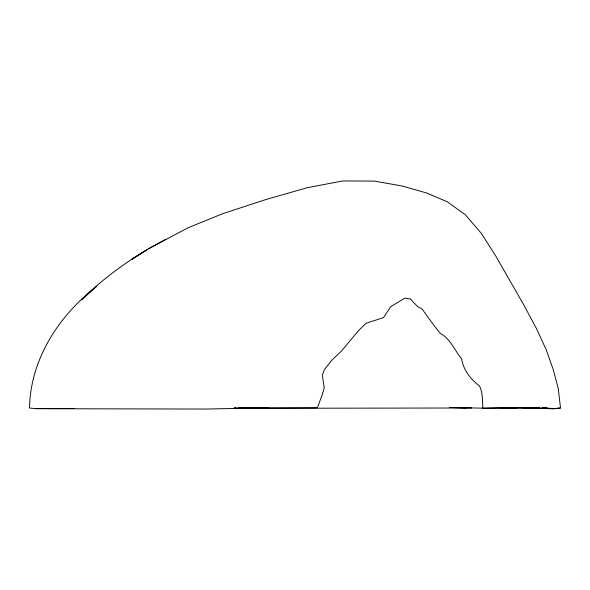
<?xml version="1.0" encoding="UTF-8"?>
<svg xmlns="http://www.w3.org/2000/svg" width="590" height="590" viewBox="0 0 590 590"><rect width="100%" height="100%" fill="white"/><g stroke="black" fill="none" stroke-linecap="round" stroke-linejoin="round"><path stroke-width="0.89" d="M466.13 407.874L449.816 407.506L486.226 408.228L539.688 407.992L523.242 407.985L552.764 408.804L560.5 407.992L558.273 388.64L553.214 369.48L546.303 349.951L536.399 328.453L523.876 305.082L495.792 256.045L481.381 233.463L465.37 214.79L447.331 201.81L426.703 193.004L402.535 186.071L374.392 181.101L342.687 180.953L306.896 187.797L265.411 199.693L222.71 213.691L188.254 227.674L148.429 248.81L131.555 259.512L147.463 249.474C123.576 263.568 101.2 280.294 81.553 299.912L96.745 286.239C58.985 315.539 30.392 359.059 29.5 407.992L35.791 408.708L206.139 409.047L268.583 407.749L238.699 407.963M165.827 239.208L148.429 248.81M552.764 408.804L560.5 407.992M74.355 408.568L36.101 408.575M235.985 407.978L234.171 407.992L316.786 407.771L317.619 407.166L322.081 395.212L324.205 387.844L322.339 375.166L324.5 369.488L331.536 360.497L341.514 350.984L358.543 330.621L366.147 323.261L383.625 317.553L390.514 306.793L404.696 298.186L410.301 298.916L417.44 306.409L422.219 309.175C428.126 317.42 433.967 325.82 440.509 333.608C450.546 338.889 454.617 350.431 461.601 358.772C463.43 370.07 470.525 379.274 479.493 386C482.93 392.733 482.332 400.831 482.856 408.236L500.01 407.712L547.085 407.978L542.417 407.801L554.792 408.604M241.494 408.302L471.572 407.992M511.722 408.022L516.339 407.992L499.715 408.118M523.242 407.985L527.851 407.992M516.464 407.815L505.859 407.727"/></g></svg>
